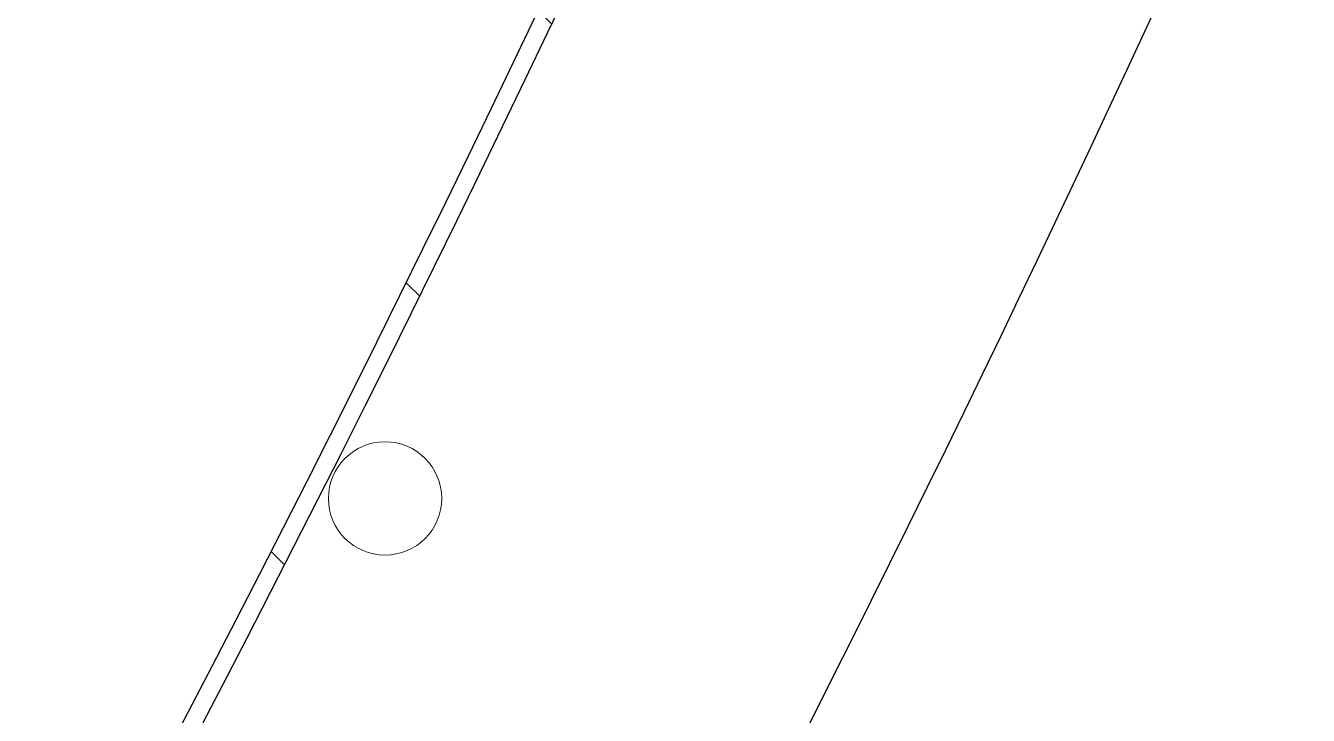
# Model space of a CAD drawing. Header units: millimetres. Extents: x 0 to 118900, y 0 to 84100.
# Drawn here: x 84825 to 86250, y 49425 to 50192 of the extents above; entities that cross this region are included whole.
import ezdxf

# ---------------------------------------------------------------- set-up
doc = ezdxf.new("R2010")
doc.units = ezdxf.units.MM
doc.header["$LTSCALE"] = 100
doc.layers.add('Hatch', color=7, linetype='Continuous', lineweight=18)
doc.layers.add('Visible', color=7, linetype='Continuous', lineweight=25)
doc.layers.add('P_Cable Ducts (CD)', color=30, linetype='Continuous', lineweight=18, true_color=0xff7f00)

msp = doc.modelspace()

# ---------------------------------------------------------------- hatches: boundary and pattern name
at = {"layer": 'Hatch'}
h = msp.add_hatch(dxfattribs=at)
h.set_pattern_fill('ANSI31', color=256, scale=2540, angle=90.00021045915, style=0)
h.set_pattern_definition([(135.00021045915, (0, 0), (-224.5055783671478, -224.5072276832807), [])])
edge = h.paths.add_edge_path()
edge.add_ellipse((63832.26224651564, 60471.07866336872), major_axis=(-2672.617190233979, -23729.97086712215), ratio=1, start_angle=54.41072852725948, end_angle=90)
edge.add_line((87562.23311363779, 57798.46147313475), (87582.10746109768, 57796.22310027855))
edge.add_ellipse((63832.26224651557, 60471.07866336872), major_axis=(12599.99999999995, 20308.86505937751), ratio=1, start_angle=269.99999999999847, end_angle=295.3903101269922, ccw=False)
edge.add_ellipse((63832.26224643614, 60471.07866341878), major_axis=(12800.00000000709, 20183.40902831604), ratio=1, start_angle=269.99999999999994, end_angle=270.5659876099541, ccw=False)
edge.add_ellipse((63832.2622465152, 60471.07866336905), major_axis=(16013.41164640456, 17742.05871489609), ratio=1, start_angle=270, end_angle=279.68616764822156, ccw=False)
edge.add_line((81574.32096141133, 44457.66701696448), (81574.32096141131, 44487.5323560815))
h = msp.add_hatch(dxfattribs=at)
h.set_pattern_fill('ANSI34', color=256, scale=2540, angle=-14.999977780745, style=0)
h.set_pattern_definition([(30.000022219255, (0, 0), (-952.500639782599, 1649.778024830534), []), (30.000022219255, (433.7131100410713, -116.2128973129803), (-952.500639782599, 1649.778024830534), []), (30.000022219255, (867.4262225355943, -232.42579528336), (-952.500639782599, 1649.778024830534), []), (30.000022219255, (1301.139332576666, -348.6386925963403), (-952.500639782599, 1649.778024830534), [])])
edge = h.paths.add_edge_path()
edge.add_ellipse((85224.22628960943, 49665.78453816437), major_axis=(62.6042004020424, -7.050822081212828), ratio=1, start_angle=0, end_angle=360)

# ---------------------------------------------------------------- linework, layer by layer
at = {"layer": 'P_Cable Ducts (CD)'}
msp.add_circle((85224.2262896094, 49665.7845381644), 62.99999999999993, dxfattribs=at)
at = {"layer": 'Visible'}
for centre, radius, start, end in [((63832.26224651563, 60471.07866336872), 23879.99999999998, 317.9847997628156, 353.5740712355561), ((63832.26224651563, 60471.07866336872), 23899.99999999997, 317.9316058503842, 353.5740712355562), ((63832.26224651571, 60471.07866336872), 24500, 329.0502769211407, 336.0486208491747)]:
    msp.add_arc(centre, radius, start, end, dxfattribs=at)

doc.saveas('drawing.dxf')
